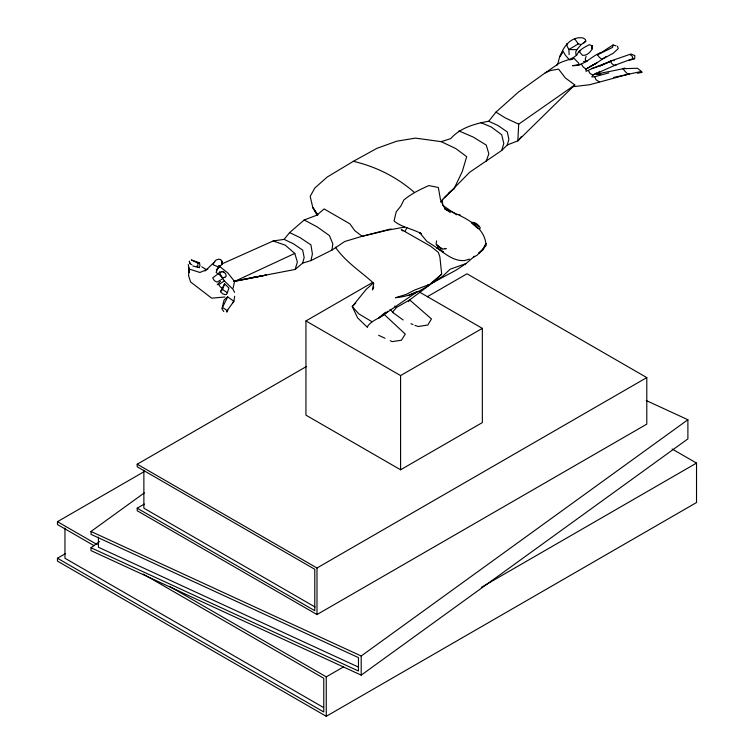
<?xml version="1.0" encoding="UTF-8"?>
<svg xmlns="http://www.w3.org/2000/svg" width="754" height="754" viewBox="0 0 754 754"><rect width="100%" height="100%" fill="white"/><g stroke="black" fill="none" stroke-linecap="round" stroke-linejoin="round"><path stroke-width="1.13" d="M316.934 214.994L312.731 207.322L310.196 196.342L314.861 187.972L327.189 177.049L353.343 161.328L376.896 148.35L396.783 141.187L415.492 138.123L441.184 141.648L450.704 138.623C460.176 127.794 475.02 123.647 488.752 121.234L495.972 112.11L518.488 92.045L545.151 72.912L550.571 70.518L558.582 69.142L565.302 77.907L574.802 84.966L518.705 124.165L517.828 140.875L507.319 144.938L501.712 150.47L469.685 172.242L440.421 202.015M189.084 272.477L189.235 269.055L188.227 264.531M628.874 60.49L634.614 58.737L634.868 55.673L630.985 54.005L610.382 61.121L600.335 65.843L611.494 61.036C602.889 64.222 594.256 67.549 586.075 71.328L585.905 69.076L583.144 66.946L581.551 64.307L572.503 65.673C584.218 66.277 591.56 55.636 601.994 52.12M222.317 308.018L222.722 304.984M198.151 263.334L197.859 265.389L196.379 266.746L199.31 267.632L199.961 265.568L199.527 262.788L191.262 259.913L198.151 263.334L199.527 262.788M233.693 281.261L295.125 269.461L302.674 263.089L310.931 260.611L331.958 250.083L332.825 243.919L329.47 235.625L317.34 226.992L304.211 219.961L289.621 232.6L284.117 239.376L273.184 240.969L222.345 263.721M479.921 228.943L480.147 227.378L477.395 224.664L473.776 222.458L471.42 222.383M234.654 296.275L233.872 301.317L227.19 310.591L226.831 312.128L227.802 310.252M436.613 240.865L436.076 244.221L438.828 246.935L442.447 249.15L446.227 248.679L444.596 248.424M233.109 288.103L234.541 281.44L227.802 272.939L218.603 265.644M310.931 260.611L312.41 253.975L310.931 244.899L299.979 237.557L289.621 232.6M220.441 291.657L222.59 289.498L224.569 283.862L228.924 287.943L227.35 292.731L226.398 294.409L225.201 294.663L222.703 293.834L220.441 291.657L224.569 283.862M302.674 263.089L304.164 257.519L302.674 250.092L293.363 243.759L284.117 239.376M556.518 65.607L557.743 64.062L559.807 56.314L562.069 52.855M507.319 144.938L508.865 139.33L507.319 131.95L498.064 125.579L488.752 121.234M223.014 303.956L224.192 299.838L227.699 296.859L233.872 301.317L232.383 303.174M501.712 150.47L503.804 143.477L501.712 134.759L491.372 127.058L480.392 122.45M586.112 56.333L585.245 59.217L585.943 61.875M295.125 269.461L297.368 262.081L294.795 253.429L285.172 245.135L273.184 240.969M486.066 161.431L488.846 153.835L486.264 145.098L473.154 137.03L458.847 130.894M223.787 311.543L221.827 308.754L227.699 296.859M217.897 268.066L216.144 272.382L218.123 274.136M373.767 286.944L372.457 289.932L373.767 283.316C360.798 271.468 345.53 261.94 335.417 247.218M562.173 52.884L560.128 56.418C563.247 46.456 571.221 36.239 582.851 37.889L585.274 39.34L585.933 41.234L581.193 44.58L576.838 49.67L575.736 51.894L576.065 55.645C570.646 60.197 563.577 60.377 557.743 64.062M444.078 197.652L454.096 188.623L462.287 171.507L466.679 156.672L455.812 148.585L441.184 141.648M404.964 231.421L406.896 227.642M576.735 55.287C578.827 49.792 584.491 47.229 589.374 44.684L592.003 45.758L592.192 48.935C590.269 52.365 586.763 55.834 582.522 55.344L578.949 51.347L580.608 50.82M599.449 71.31L597.639 73.892L600.853 73.722L596.386 74.099L625.236 68.303M408.489 301.591L409.667 299.913L434.106 281.638M219.433 265.936L216.455 270.073L222.213 264.041L222.439 262.222L220.611 259.461L218.142 259.216L215.107 260.564M521.561 136.427L517.828 140.875L574.802 84.966M414.945 325.417L418.404 326.501L427.81 325.002L431.467 318.951L409.667 299.913L396.557 307.425L392.957 311.553L393.088 312.674L403.107 319.979M217.237 284.739L220.573 281.204M387.688 311.289C382.231 317.915 372.778 319.168 367.716 326.124L367.509 327.443L357.622 317.877L352.25 306.548L366.152 289.404L373.541 282.863M205.022 271.016L215.05 261.45L213.731 262.844L213.231 264.852L218.783 267.029L219.961 266.021M355.737 303.108L352.25 306.548L358.895 313.928L371.939 321.694M430.562 284.041L414.606 290.064L406.218 294.38L395.53 297.698C413.437 296.209 429.478 287.02 441.665 274.098L439.893 256.935L438.376 252.392L430.675 246.238L401.307 229.536L402.872 230.96M450.223 212.524L444.7 208.208L440.468 199.565L438.347 187.501L428.837 185.569C419.865 189.574 411.458 193.655 403.89 199.97L400.76 206.191L396.199 211.836L394.059 221.035C402.146 227.567 412.589 228.726 421.42 233.759L419.516 232.449L426.745 241.242L443.154 251.893M434.097 281.61L432.249 282.986L456.377 269.989L466.057 263.551L474.511 256.219M224.673 277.576L226.247 276.218L225.606 273.674L223.033 271.355L221.799 271.723M385.464 312.222L378.348 318.32L417.358 291.675M431.392 282.891L441.665 274.098M448.705 193.024L454.096 188.623M617.535 46.23L618.242 48.624L613.153 53.289L603.963 58.265L601.579 59.057L599.213 57.181L597.517 54.806L599.505 53.251M606.367 56.418L596.838 62.912L585.905 69.076L596.838 62.912L590.005 66.616M646.235 400.534L687.893 419.733L687.893 438.875L361.204 675.141L90.998 550.609L90.998 547.734L358.452 670.994L358.452 657.611L90.998 534.341L90.998 531.466L144.334 492.89M90.998 547.734L99.575 541.532M361.204 675.141L361.204 655.999L687.893 419.733M602.87 51.498L613.049 44.957L616.093 45.89M545.151 72.912L557.272 64.59M331.958 250.083L344.71 241.506L362.137 236.275L390.987 228.933M220.036 280.215L217.058 282.147L214.381 280.658L212.675 277.896L217.133 274.579M432.249 282.986L442.391 276.539L450.11 269.225L466.057 263.551M426.717 285.804L428.583 284.635M419.252 291.939L482.343 328.367L482.343 422.579L400.581 469.789L305.945 415.152L305.945 320.94L372.57 282.477M427.32 296.718L467.018 273.796L646.791 377.594L646.791 424.134L316.991 614.548L137.209 510.75L137.209 508.187L314.776 610.702L314.776 569.279L137.209 466.773L137.209 464.21L306.19 366.651M94.203 545.755L57.474 524.548L57.474 521.674L144.174 471.618M137.209 508.187L144.334 504.068M672.097 448.979L696.526 463.088L696.526 502.532L326.256 716.3L57.474 561.117L57.474 558.243L65.636 553.53M305.945 320.94L400.581 375.577L482.343 328.367M137.209 464.21L316.991 567.998L646.791 377.594M169.471 586.329L326.256 676.856L343.598 666.847M481.306 587.347L696.526 463.088M596.725 72.865L592.88 75.061L591.824 76.908L594.793 76.701L608.883 72.912M581.193 44.58L578.28 43.873L568.931 49.519L569.11 54.693M473.408 257.284L477.037 255.295L486.066 245.597C485.171 224.72 460.713 215.804 444.606 208.717L447.405 210.658M223.825 271.855L219.753 272.024L218.33 273.627L222.618 277.972L224.73 277.218M221.016 279.677L222.977 278.603L223.891 280.431L233.052 289.348L234.588 292.401M597.517 54.806L612.597 47.398L613.049 44.957M294.795 253.429L234.541 281.44L266.53 275.012L233.636 281.261M224.626 280.79L218.735 284.588L220.3 286.916L222.11 288.066M409.007 295.163L417.282 291.487M207.887 269.074L199.923 272.477L189.235 269.055L188.547 275.54L190.592 281.958L211.676 298.169L224.88 297.001M572.229 86.804L589.882 84.693L629.496 73.901L627.564 74.015L625.085 71.357L622.889 68.699L624.274 68.114M634.614 58.737L632.955 58.558L614.19 65.513L611.654 63.421L610.382 61.121M614.19 65.513L616.395 64.646L592.88 75.061L589.948 73.383L588.525 70.697M304.211 219.961L316.803 215.21L324.107 208.933L349.856 223.815L354.776 230.649L362.137 236.275L387.905 230.13L404.342 227.152M595.34 67.389L602.352 64.976M469.45 259.14L464.521 260.573C453.446 261.346 445.001 253.617 436.585 247.67L443.305 251.874M592.079 68.303L594.341 67.728M613.737 77.417L641.409 71.441L642.163 72.337L637.394 73.289M252.185 277.491L262.477 275.87M583.483 61.583L587.281 61.168M576.838 49.67L568.931 49.519L567.215 46.409L566.819 43.666M622.889 68.699L637.507 68.256L641.409 71.441M612.512 60.603L614.171 60.546M192.779 265.917L195.729 266.793M353.343 161.328C375.841 166.54 396.642 177.002 414.097 192.147M196.624 266.633L199.31 267.632M410.977 323.683L412.956 324.55M191.836 264.626L189.848 263.73L189.395 261.327L189.697 263.627M378.621 335.304L385.021 338.254M90.998 531.466L361.204 655.999M358.546 667.139L98.435 547.253L98.435 537.206M518.705 124.165L505.406 117.982L495.972 112.11M390.261 340.695L392.212 341.619L401.439 340.233L405.275 334.079L384.267 314.522M227.19 310.591L222.845 307.66M459.129 214.485L460.336 215.154M315.049 607.008L143.873 508.187L143.873 470.223M57.474 521.674L97.181 544.595M143.175 574.03L323.768 678.298L323.768 711.983L57.474 558.243M323.438 707.469L64.957 558.243L64.957 528.036M201.77 266.775L206.172 269.517M456.547 214.777L442.589 205.276M599.27 81.856L596.028 79.783L594.793 76.701M227.35 292.731L222.59 289.498M629.788 54.401L632.163 56.164L632.955 58.558M394.785 306.02L396.557 307.425M471.655 223.165L478.253 228.726M222.618 277.972L220.319 274.381L219.753 272.024M390.054 309.328L393.088 312.674M578.28 43.873L574.661 38.765M317.754 214.947L312.731 207.322L317.792 214.994M562.861 50.848L565.359 55.174L569.364 59.849L572.154 59.425L573.992 58.265L578.506 62.978L579.308 64.759M189.395 261.327L189.848 263.391M188.726 267.651L188.99 272.628M442.409 199.16L442.56 204.259M400.581 375.577L400.581 469.789M326.256 676.856L326.256 716.3M316.991 567.998L316.991 614.548M485.944 243.589L482.692 249.715L478.781 253.174L482.994 249.913L485.944 243.589M592.276 48.69L592.003 45.758L592.276 48.69M585.453 41.253L583.916 42.799L585.453 41.253M477.235 224.419L474.473 222.92L479.195 226.568L477.235 224.419M441.75 248.679L438.988 247.18L437.028 245.031L441.75 248.679M222.185 262.09L222.081 261.148L222.213 264.041L222.185 262.09"/></g></svg>
